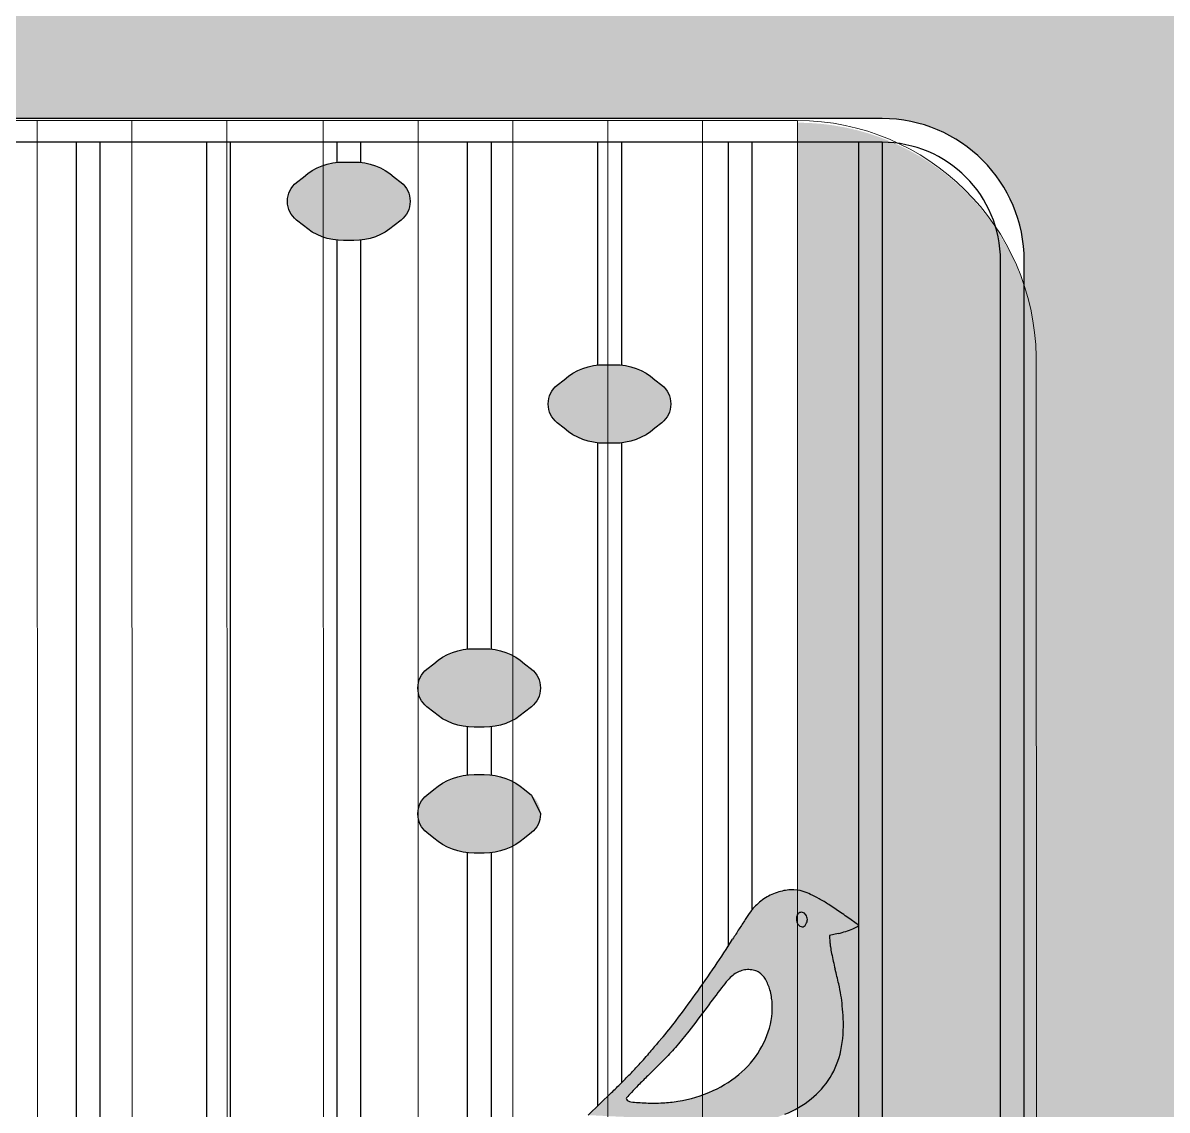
# Model space of a CAD drawing. Header units: millimetres. Extents: x 35877 to 3066687, y -650199 to -40525.
# Drawn here: x 147365.21 to 147389.35, y -179740.27 to -179717.35 of the extents above; entities that cross this region are included whole.
import ezdxf

# ---------------------------------------------------------------- set-up
doc = ezdxf.new("R2010")
doc.units = ezdxf.units.MM
doc.header["$MEASUREMENT"] = 0
for name, color, linetype, lineweight in [('A8_FURNITURE', 32, 'Continuous', 30), ('dim05', 1, 'Continuous', 13), ('Elevation 4.5', 206, 'Continuous', 5), ('FURNITURE', 32, 'Continuous', 9), ('NAME PLATE', 7, 'Continuous', 25)]:
    doc.layers.add(name, color=color, linetype=linetype, lineweight=lineweight)

msp = doc.modelspace()

# ---------------------------------------------------------------- hatches: boundary and pattern name
at = {"layer": 'dim05', "lineweight": 0, "true_color": 0xa47149, "transparency": 33554630}
h = msp.add_hatch(color=35, dxfattribs=at)
h.dxf.hatch_style = 1
h.paths.add_polyline_path([(147392.3251674995, -179711.3997529736), (147346.3330766873, -179711.3997529736), (147346.340726098, -179803.3590777474), (147392.3328169103, -179803.3590777474), (147392.3315776124, -179788.4605452587), (147386.3328169103, -179788.4605452587), (147386.3328169103, -179791.3590777474, -0.4142135623730951), (147383.3328169103, -179794.3590777474), (147355.3352635516, -179794.3590777474, -0.4142135623730951), (147352.3352635516, -179791.3590777474), (147352.3352635516, -179722.3649777924, -0.4142135623730951), (147355.3352635516, -179719.3649777924), (147383.3328169103, -179719.3649777924, -0.4142135623730951), (147386.3328169103, -179722.3649777924), (147386.3328169103, -179749.2606801416), (147392.3283168678, -179749.2606801416)])
at = {"layer": 'Elevation 4.5', "lineweight": 0, "true_color": 0x000000, "transparency": 33554628}
h = msp.add_hatch(color=18, dxfattribs=at)
h.dxf.hatch_style = 1
h.paths.add_polyline_path([(147373.3770846201, -179721.1128409016, 0.2335693837455621), (147373.1870512304, -179720.7127009355), (147373.0423815624, -179720.5984015532, 0.1866468864992518), (147372.1923087868, -179720.2819050632), (147371.9759755618, -179720.2819050632, 0.1866468864992447), (147371.1259027863, -179720.5984015532), (147370.9812331182, -179720.7127009355, 0.2294381312187929), (147370.7911997285, -179721.1050282229, 0.2335693837448415), (147370.9812331182, -179721.5051681891), (147371.1259027863, -179721.6194675713, 0.1866468864992493), (147371.9759755618, -179721.9359640613), (147372.1923087868, -179721.9359640613, 0.1866468864992456), (147373.0423815624, -179721.6194675713), (147373.1870512304, -179721.5051681891, 0.2294381312761698)])
h = msp.add_hatch(color=18, dxfattribs=at)
h.dxf.hatch_style = 1
h.paths.add_polyline_path([(147378.8766768466, -179725.3870829682, 0.2335693837455621), (147378.6866434569, -179724.9869430021), (147378.5419737888, -179724.8726436198, 0.1866468864992518), (147377.6919010133, -179724.5561471299), (147377.4755677883, -179724.5561471299, 0.1866468864992447), (147376.6254950127, -179724.8726436198), (147376.4808253447, -179724.9869430021, 0.2294381312187929), (147376.290791955, -179725.3792702896, 0.2335693837448415), (147376.4808253447, -179725.7794102557), (147376.6254950127, -179725.893709638, 0.1866468864992493), (147377.4755677883, -179726.2102061279), (147377.6919010133, -179726.2102061279, 0.1866468864992456), (147378.5419737888, -179725.893709638), (147378.6866434568, -179725.7794102558, 0.2294381312761698)])
h = msp.add_hatch(color=18, dxfattribs=at)
h.dxf.hatch_style = 1
h.paths.add_polyline_path([(147376.1268807333, -179731.375298109, 0.2335693837455621), (147375.9368473437, -179730.9751581429), (147375.7921776756, -179730.8608587606, 0.1866468864992518), (147374.9421049001, -179730.5443622707), (147374.7257716751, -179730.5443622707, 0.1866468864992447), (147373.8756988995, -179730.8608587606), (147373.7310292315, -179730.9751581429, 0.2294381312187929), (147373.5409958418, -179731.3674854304, 0.2335693837448415), (147373.7310292315, -179731.7676253965), (147373.8756988995, -179731.8819247788, 0.1866468864992493), (147374.7257716751, -179732.1984212687), (147374.9421049001, -179732.1984212687, 0.1866468864992456), (147375.7921776756, -179731.8819247788), (147375.9368473436, -179731.7676253965, 0.2294381312761698)])
h = msp.add_hatch(color=18, dxfattribs=at)
h.dxf.hatch_style = 1
h.paths.add_polyline_path([(147376.1268807333, -179734.0293571071, 0.2335693837455621), (147375.9368473437, -179733.629217141), (147375.7921776756, -179733.5149177587, 0.1866468864992518), (147374.9421049001, -179733.1984212687), (147374.7257716751, -179733.1984212687, 0.1866468864992447), (147373.8756988995, -179733.5149177587), (147373.7310292315, -179733.629217141, 0.2294381312187929), (147373.5409958418, -179734.0215444284, 0.2335693837448415), (147373.7310292315, -179734.4216843946), (147373.8756988995, -179734.5359837768, 0.1866468864992493), (147374.7257716751, -179734.8524802668), (147374.9421049001, -179734.8524802668, 0.1866468864992456), (147375.7921776756, -179734.5359837768), (147375.9368473436, -179734.4216843946, 0.2294381312761698)])
h = msp.add_hatch(color=18, dxfattribs=at)
h.dxf.hatch_style = 1
edge = h.paths.add_edge_path()
edge.add_arc((147399.4073141215, -179748.7601581318), 22.71277757108558, 507.18851789711357, 507.8382754307384, ccw=False)
edge.add_arc((147394.1272029331, -179745.3558608765), 16.43035654375045, 506.36276235670414, 507.1885178933482, ccw=False)
edge.add_arc((147395.105904978, -179746.0070572031), 17.60590507442646, 505.7126965902337, 506.36267839571167, ccw=False)
edge.add_arc((147381.1170285127, -179736.4690343708), 0.674793347500813, 498.8310564494863, 505.71269656689344, ccw=False)
edge.add_arc((147381.5137451443, -179736.8159538733), 1.201801152872894, 484.0079692633073, 498.83105645645423, ccw=False)
edge.add_arc((147381.4921654534, -179736.7839702627), 1.163218327600577, 468.8201198875571, 484.007969265302, ccw=False)
edge.add_arc((147381.4549291634, -179736.6747211796), 1.047797777297143, 452.784597418169, 468.8200135968284, ccw=False)
edge.add_arc((147381.441058666, -179736.3895470444), 0.7622865198643559, 432.43001919093206, 452.78459742634254, ccw=False)
edge.add_arc((147381.2818520184, -179736.8923438444), 1.289687106465092, 425.01576951251707, 432.4300191824818, ccw=False)
edge.add_arc((147380.7182817354, -179738.1017931858), 2.62399560651567, 420.65778612325323, 425.015769527549, ccw=False)
edge.add_arc((147380.1107307988, -179739.1825696302), 3.863832637452334, 417.08159717631605, 420.65778610862327, ccw=False)
edge.add_arc((147377.52852568, -179743.1712413388), 8.615388727239672, 415.1179514214472, 417.0815971825976, ccw=False)
edge.add_arc((147350.0497832326, -179782.5874069585), 56.66448235709579, 414.95139004013964, 415.11795143395045, ccw=False)
edge.add_arc((147363.5296984054, -179763.3708130617), 33.19140002734221, 414.70247114536494, 414.95138999453985, ccw=False)
edge.add_arc((147342.9120762914, -179792.4927882763), 68.87298886579251, 414.599881686053, 414.7024711920124, ccw=False)
edge.add_arc((147382.6616992296, -179736.5598797369), 0.2543122433924807, 409.23396222174586, 414.5998816835639, ccw=False)
edge.add_arc((147382.8165421685, -179736.380277347), 0.01717651394238802, 298.2086449427716, 409.2339621064502, ccw=False)
edge.add_arc((147382.1381390643, -179735.1155191597), 1.452392192579913, 293.39255604367804, 298.2086449264236, ccw=False)
edge.add_arc((147382.0670158549, -179734.9511045169), 1.631530925651959, 287.9265988577175, 293.39255603968763, ccw=False)
edge.add_arc((147381.9023498802, -179734.442096892), 2.166510967779784, 283.5076512464655, 287.9265988597203, ccw=False)
edge.add_line((147382.4083931378, -179736.5486794313), (147382.2240881805, -179736.5929531681))
edge.add_line((147382.2240881805, -179736.5929531681), (147382.2331373758, -179736.7479395593))
edge.add_arc((147382.9849455685, -179736.7040437106), 0.7530885764697608, 183.3415367850405, 189.8132274063442)
edge.add_arc((147387.6768535605, -179735.8924949337), 5.514665208493895, 189.8132273977349, 191.3045693805245)
edge.add_arc((147388.3275385787, -179735.7624281986), 6.178222552240888, 191.3045063873774, 192.83882660824)
edge.add_arc((147388.5787246621, -179735.7051858225), 6.435848517784304, 192.8387855309574, 194.327813124649)
edge.add_arc((147370.6631408495, -179740.2810738451), 12.0548760364553, 372.79593632246485, 374.32781313336847, ccw=False)
edge.add_arc((147378.5259104309, -179738.4952828632), 3.991862026780903, 369.3030193230325, 372.795936313089, ccw=False)
edge.add_arc((147379.1389145683, -179738.394862079), 3.370687006033028, 365.4349192712607, 369.3029465733015, ccw=False)
edge.add_arc((147375.9882236339, -179738.6946275369), 6.535606071972467, 363.0776751452507, 365.434919261805, ccw=False)
edge.add_arc((147379.9116998852, -179738.4836728624), 2.606462683265474, 348.2130280679449, 363.0776751474744, ccw=False)
edge.add_arc((147380.7074929378, -179738.6497338549), 1.793527977553087, 328.5414436490827, 348.21302806692677, ccw=False)
edge.add_arc((147380.7723888304, -179738.689437569), 1.717449979413286, 308.3756672838874, 328.5414436466636, ccw=False)
edge.add_arc((147380.4452838754, -179738.2763735822), 2.244346087587395, 291.87328044192355, 308.37566728397655, ccw=False)
edge.add_line((147381.2814263463, -179740.3591494053), (147381.1023122526, -179740.4310558002))
edge.add_line((147381.1023122526, -179740.4310558002), (147380.7430629511, -179740.5128554961))
edge.add_arc((147380.4480945137, -179738.9733887682), 1.567470632925063, 277.56564977978604, 280.84665759657577, ccw=False)
edge.add_arc((147379.9050880812, -179734.8850494852), 5.691712875962254, 276.30901441719755, 277.5656498050415, ccw=False)
edge.add_arc((147379.8436417522, -179734.3292772702), 6.250871535311828, 275.0656264996744, 276.3090143952424, ccw=False)
edge.add_arc((147379.9740629832, -179735.8005870328), 4.773792622310335, 273.5437563876856, 275.06562649984016, ccw=False)
edge.add_line((147380.2691348776, -179740.5652516147), (147379.7622951325, -179740.5495378186))
edge.add_line((147379.7622951325, -179740.5495378186), (147379.6363635057, -179740.5495378186))
edge.add_arc((147379.6363635061, -179739.5009615624), 1.048576256143861, 265.59734921097856, 269.99999997773614, ccw=False)
edge.add_arc((147381.8106621596, -179711.2605092123), 29.37260710579882, 265.2029313430513, 265.59734923576883, ccw=False)
edge.add_arc((147381.6070148877, -179713.6876196477), 26.9369681186945, 264.689736578647, 265.20285114690364, ccw=False)
edge.add_arc((147382.5881061526, -179703.1327608433), 37.53732586980061, 264.28949384960623, 264.68967636624086, ccw=False)
edge.add_arc((147376.8801588967, -179760.2131086514), 19.82770500941959, 444.2894938446994, 445.0815518794412)
edge.add_arc((147376.799515898, -179761.1500452042), 20.76810566715427, 445.0815098229188, 445.8465121889648)
edge.add_arc((147376.9634939874, -179758.8918604973), 18.50397515314464, 445.8464822961825, 446.602538210004)
edge.add_arc((147377.8729970716, -179743.5717182185), 3.156859616249403, 446.6025382128933, 449.3996516514537)
edge.add_arc((147377.9896065664, -179732.4432004305), 7.972269097740296, 268.96301938768136, 269.39965163686344, ccw=False)
edge.add_line((147377.8453265298, -179740.4141638501), (147377.1351341249, -179740.3783971254))
edge.add_arc((147361.0108467385, -179723.0700727816), 23.65524752161354, 312.9716816911183, 316.0595494074697)
edge.add_arc((147366.5033069872, -179728.3851678258), 16.01214733226215, 316.1165142699844, 317.103223198142)
edge.add_arc((147375.398110518, -179736.6497969156), 3.870416654803198, 317.1032232022504, 319.9367719981558)
edge.add_arc((147453.9771961048, -179802.7333855224), 98.80242968147073, 499.8483155018872, 499.9367720008196, ccw=False)
edge.add_arc((147440.7656252944, -179791.5879496906), 81.51757089850346, 499.7442981335809, 499.84824900162573, ccw=False)
edge.add_arc((147437.4741675787, -179788.8010489666), 77.20474009557171, 499.6546188707312, 499.7442492773851, ccw=False)
edge.add_arc((147383.1363849082, -179742.6452166186), 5.909891156234724, 499.0555394568858, 499.6546188897753, ccw=False)
edge.add_arc((147372.7980714043, -179733.6758371647), 7.776981894013973, 319.0555394373171, 322.7772869498338)
edge.add_arc((147359.4648835978, -179723.5470635541), 24.52111375975269, 322.7772869481498, 324.358603487159)
edge.add_arc((147357.5719586701, -179722.1897926965), 26.85035160999695, 324.3586034888878, 325.9132567067927)
edge.add_arc((147363.0872240686, -179725.9220473484), 20.19093142486694, 325.9132567050606, 327.8382754334737)
edge = h.paths.add_edge_path(flags=16)
edge.add_arc((147381.5295490251, -179736.2293024672), 0.2322651146118047, 320.0565319747831, 335.5046511043514)
edge.add_arc((147381.5815235187, -179736.2529835134), 0.1751499683182469, 335.5046511316532, 368.709610807853)
edge.add_arc((147381.5907444321, -179736.2515709324), 0.1658214834924032, 368.7096107950683, 403.3021900527262)
edge.add_arc((147381.6283758271, -179736.2161061838), 0.1141120038685766, 403.3021900449339, 446.9972035332137)
edge.add_arc((147381.6290841472, -179736.2026032411), 0.1005904958060329, 446.9972035441938, 494.9999851013681)
edge.add_arc((147381.6256096216, -179736.1991287515), 0.09567680006221069, 494.9999690421509, 528.6741215180718)
edge.add_arc((147381.7854927587, -179736.2311516585), 0.2587353297781608, 528.674121517435, 544.70662123329)
edge.add_arc((147381.798845692, -179736.2300522941), 0.272133442740565, 184.7066212300402, 200.3928668957784)
edge.add_arc((147381.6643850508, -179736.280038704), 0.1286820390840577, 200.3928669125619, 227.8553518017901)
edge.add_arc((147381.6742811951, -179736.2691035667), 0.1434302898713241, 227.8553517775366, 249.4408274158013)
edge.add_arc((147381.6478995305, -179736.3394429938), 0.06830621089635083, 249.4408274535614, 287.0166619993391)
edge.add_arc((147381.6433598876, -179736.3246099199), 0.08381841382622764, 287.016661967595, 320.0565319813447)
edge = h.paths.add_edge_path(flags=16)
edge.add_arc((147380.5611206618, -179737.6391536657), 0.3224896342936749, 416.488537542685, 435.4540182361438)
edge.add_arc((147380.5166327137, -179737.8106080423), 0.4996217341068242, 435.4540182223546, 449.1167772766733)
edge.add_arc((147380.5160498216, -179737.8484180109), 0.5374361954011544, 449.116777292074, 462.3035776651715)
edge.add_arc((147380.5003785707, -179737.7765647213), 0.4638938039961975, 462.3035776448494, 477.0290246828616)
edge.add_arc((147380.5723864389, -179737.9177113125), 0.622347246046015, 477.0290246944884, 488.8525266191497)
edge.add_arc((147380.6841930189, -179738.0565098911), 0.8005767519077509, 488.852526620897, 498.6414718494698)
edge.add_arc((147382.3358663774, -179739.5105324574), 3.00107817356593, 498.6414718435628, 502.7750812498119)
edge.add_arc((147433.7935227384, -179778.6043047275), 67.62470719938264, 502.7750812519495, 503.2057149838819)
edge.add_arc((147345.2000822202, -179712.3417247804), 43.00768952093476, 322.362346444899, 323.20571498449453, ccw=False)
edge.add_arc((147373.4113565424, -179734.0968807731), 7.382378137841509, 319.25591349601183, 322.36234644444687, ccw=False)
edge.add_arc((147374.5129048048, -179735.0458373977), 5.928443046414641, 315.6701561243863, 319.2559134963909, ccw=False)
edge.add_arc((147364.0110603655, -179724.7868318784), 20.60958506176154, 314.2519931123239, 315.6701561233273, ccw=False)
edge.add_arc((147391.3368194058, -179752.8355560049), 18.5494245306522, 494.2519931123489, 495.1327331369088)
edge.add_arc((147381.9277586362, -179743.4699891828), 5.27372242245683, 495.1327331428471, 497.3791390206788)
edge.add_arc((147383.7089012883, -179745.1090310665), 7.694244565161012, 497.379139006891, 498.5496968411185)
edge.add_arc((147377.9577405031, -179740.0297200246), 0.02122358009796283, 498.549696821558, 572.6178815668867)
edge.add_arc((147378.0454812799, -179739.9735688664), 0.125393616470867, 212.6178815554509, 264.115143123585)
edge.add_arc((147378.575477303, -179734.8316124558), 5.294591959775962, 264.1151431314591, 267.5967918650779)
edge.add_arc((147378.5216544697, -179736.1140700541), 4.011005426326134, 267.5967918650412, 272.6627130661531)
edge.add_arc((147378.5827978821, -179737.4287956632), 2.694858799206424, 272.6627130656112, 279.4880150805329)
edge.add_arc((147378.5269229203, -179737.0944704668), 3.033820962743133, 279.4880150801967, 294.1875493503518)
edge.add_arc((147378.8159780872, -179737.7380213684), 2.328334852051495, 294.187549350941, 312.1125866089341)
edge.add_arc((147379.0139505015, -179737.9570250459), 2.033113430747092, 312.1125866110718, 331.436589996265)
edge.add_arc((147379.195347956, -179738.0557731526), 1.826579595609213, 331.436513702412, 352.379205025697)
edge.add_arc((147379.5936612732, -179738.1090666411), 1.424716814798801, 352.3792050319467, 363.8392714698197)
edge.add_arc((147379.7068576341, -179738.1014702145), 1.311265848237073, 363.8392714641251, 376.0342070607451)
edge.add_arc((147379.9629098462, -179738.0278829567), 1.044849219870216, 376.0342070657481, 389.5828357131268)
edge.add_arc((147380.5089875372, -179737.717883999), 0.4169159444802546, 389.5828357105138, 416.4885375356303)
at = {"layer": 'NAME PLATE', "lineweight": 0, "true_color": 0x000000, "transparency": 33554687}
h = msp.add_hatch(color=18, dxfattribs=at)
h.dxf.hatch_style = 1
h.set_gradient(color1=(153, 155, 55), color2=(229, 232, 120), name='INVCYLINDER')
h.paths.add_polyline_path([(147386.5848422192, -179724.4331572106, 0.4109880837196706), (147381.5476447298, -179719.4511910097), (147381.5476447298, -179762.3972749645), (147386.5848422192, -179762.3936251742)], flags=17)
h.paths.add_polyline_path([(147386.5850094371, -179766.4111629302, 0.9852287181319922), (147386.5226064458, -179762.4127009826), (147381.5476447298, -179762.3972749645), (147381.5476447298, -179789.3580342925), (147357.4855009232, -179789.3580342925), (147357.4855009232, -179719.4508876503, 0.4142438736979137), (147352.5028196509, -179724.4331572536), (147352.455553519, -179789.3826911348, 0.4139882622943566), (147357.4555520395, -179794.3865375537), (147381.5048659361, -179794.4050383065, 0.4196556007892562), (147386.6135037284, -179789.377809019)])

# ---------------------------------------------------------------- linework, layer by layer
at = {"layer": 'A8_FURNITURE', "linetype": 'ByBlock', "lineweight": 15, "transparency": 33554687}
for p, q in [((147357.5399587933, -179719.4039052458, -42.33362148404757), (147381.5475850639, -179719.4055010982, 42.33362148404757)), ((147365.5239728932, -179762.3627316185), (147365.5101484476, -179719.404435046, -487.9421630689676)), ((147367.5239728157, -179762.3621749048), (147367.510148672, -179719.4045679915, -487.9134593371583)), ((147369.5239727383, -179762.361618191), (147369.5101488963, -179719.404700937, -487.884758061)), ((147371.5460764087, -179719.4048362706, 2.387592677821921), (147371.5493715744, -179762.3615854691)), ((147373.5460768116, -179719.4049692161, 2.386277242904157), (147373.5493721138, -179762.3632447592)), ((147375.5460773075, -179719.4051021616, 2.384537402067849), (147375.5493734208, -179762.3676616167)), ((147377.5468291981, -179719.4052351571, -0.1817113195797617), (147377.553613931, -179762.3533723591, -160.2193061978)), ((147379.5448158902, -179762.3516755908, -160.2096370109974), (147379.5475851222, -179719.4053681528, -0.182592512647517)), ((147386.5847825531, -179724.3858714471, -42.33362148404757), (147386.6015441689, -179762.3663314111, -172.4779544589025))]:
    msp.add_line(p, q, dxfattribs=at)
msp.add_lwpolyline([(147381.5448152437, -179762.349971326), (147381.5475850639, -179719.4055010982)], dxfattribs=at)
msp.add_arc((147381.5168993035, -179724.472434839, -42.33362148404757), 5.068622480763499, 0.9785613676978453, 89.65312561681972, dxfattribs=at)
at = {"layer": 'Elevation 4.5', "color": 18, "lineweight": 30, "true_color": 0x000000, "transparency": 33554687}
for p, q in [((147366.3345499479, -179719.8649777924), (147366.3345499479, -179752.3410726498)), ((147366.8345499479, -179719.8649777924), (147366.8345499479, -179748.1861331124)), ((147369.0843460611, -179719.8649777924), (147369.0843460611, -179729.4199573883)), ((147369.5843460611, -179719.8649777924), (147369.5843460611, -179729.4030292508)), ((147371.8341421743, -179719.8649777924), (147371.8341421743, -179720.2881295157)), ((147372.3341421743, -179719.8649777924), (147372.3341421743, -179720.2881295156)), ((147374.5839382875, -179719.8649777924), (147374.5839382875, -179730.5505867231)), ((147375.0839382875, -179719.8649777924), (147375.0839382875, -179730.5505867231)), ((147377.3337344008, -179719.8649777924), (147377.3337344008, -179724.5623715823)), ((147377.8337344008, -179719.8649777924), (147377.8337344008, -179724.5623715823)), ((147380.083530514, -179719.8649777924), (147380.083530514, -179728.2104505191)), ((147380.583530514, -179719.8649777924), (147380.583530514, -179728.2263460345)), ((147382.8333266272, -179719.8649777924), (147382.8333266272, -179727.5944371949)), ((147383.3333266272, -179719.8649778443), (147383.3333266272, -179727.6118115953)), ((147371.8341421743, -179721.9297396089), (147371.8341421743, -179757.0124973377)), ((147372.3341421743, -179721.9297396089), (147372.3341421743, -179757.4998589045)), ((147377.3337344008, -179726.2039816755), (147377.3337344008, -179740.1866196013)), ((147377.8337344008, -179726.2039816755), (147377.8337344008, -179739.6997265766)), ((147382.8333266272, -179727.5944371949), (147382.8333266272, -179741.4069919509)), ((147383.3333266272, -179727.6118115953), (147383.3333266272, -179741.4069919508)), ((147380.083530514, -179728.2104505191), (147380.083530514, -179736.8215555491)), ((147380.583530514, -179728.2263460345), (147380.583530514, -179736.0558444059)), ((147369.0843460611, -179729.4199573883), (147369.0843460611, -179741.3330607878)), ((147369.5843460611, -179729.4030292508), (147369.5843460611, -179741.3330607877)), ((147374.5839382875, -179732.1921968163), (147374.5839382875, -179733.2046457212)), ((147375.0839382875, -179732.1921968163), (147375.0839382875, -179733.2046457211)), ((147374.5839382875, -179734.8462558144), (147374.5839382875, -179741.0447278958)), ((147375.0839382875, -179734.8462558144), (147375.0839382875, -179741.0277997584)), ((147382.4083935424, -179736.5486793341), (147382.2240881805, -179736.5929531681)), ((147382.2240881805, -179736.5929531681), (147382.2331373368, -179736.7479388907)), ((147380.083530514, -179737.5177640442), (147380.083530514, -179737.5272389861)), ((147377.1351341249, -179740.3783971254), (147377.6259228477, -179739.904469052))]:
    msp.add_line(p, q, dxfattribs=at)
msp.add_lwpolyline([(147385.8328169103, -179749.2606801416), (147385.8328169103, -179722.3649777924, 0.4142135623730951), (147383.3328169103, -179719.8649777924), (147355.3352635516, -179719.8649777924, 0.4142135623730951), (147352.8352635516, -179722.3649777924), (147352.8352635516, -179791.3590777474, 0.4142135623730951), (147355.3352635516, -179793.8590777474), (147383.3328169103, -179793.8590777474, 0.4142135623730951), (147385.8328169103, -179791.3590777474), (147385.8328169103, -179788.4605452587)], format="xyb", dxfattribs=at)
for points in [[(147373.3770846201, -179721.1050282229), (147373.3770846201, -179721.1128409016, -0.2294381312374742), (147373.1870512304, -179721.5051681891), (147373.0423815624, -179721.6194675713, -0.1866468864992491), (147372.1923087868, -179721.9359640613), (147371.9759755618, -179721.9359640613, -0.1866468864992491), (147371.1259027863, -179721.6194675713), (147370.9812331182, -179721.5051681891, -0.2294381312374742), (147370.7911997285, -179721.1128409016), (147370.7911997285, -179721.1050282229, -0.2294381312374741), (147370.9812331182, -179720.7127009355), (147371.1259027863, -179720.5984015532, -0.1866468864992491), (147371.9759755618, -179720.2819050632), (147372.1923087868, -179720.2819050632, -0.1866468864992491), (147373.0423815624, -179720.5984015532), (147373.1870512304, -179720.7127009355, -0.2294381312374741)], [(147378.8766768465, -179725.3792702895), (147378.8766768465, -179725.3870829682, -0.2294381312374742), (147378.6866434569, -179725.7794102557), (147378.5419737888, -179725.893709638, -0.1866468864992491), (147377.6919010133, -179726.2102061279), (147377.4755677883, -179726.2102061279, -0.1866468864992491), (147376.6254950127, -179725.893709638), (147376.4808253447, -179725.7794102557, -0.2294381312374742), (147376.290791955, -179725.3870829682), (147376.290791955, -179725.3792702895, -0.2294381312374741), (147376.4808253447, -179724.9869430021), (147376.6254950127, -179724.8726436198, -0.1866468864992491), (147377.4755677883, -179724.5561471298), (147377.6919010133, -179724.5561471298, -0.1866468864992491), (147378.5419737888, -179724.8726436198), (147378.6866434569, -179724.9869430021, -0.2294381312374741)], [(147376.1268807333, -179731.3674854304), (147376.1268807333, -179731.375298109, -0.2294381312374742), (147375.9368473437, -179731.7676253965), (147375.7921776756, -179731.8819247788, -0.1866468864992491), (147374.9421049001, -179732.1984212687), (147374.7257716751, -179732.1984212687, -0.1866468864992491), (147373.8756988995, -179731.8819247788), (147373.7310292315, -179731.7676253965, -0.2294381312374742), (147373.5409958418, -179731.375298109), (147373.5409958418, -179731.3674854304, -0.2294381312374741), (147373.7310292315, -179730.9751581429), (147373.8756988995, -179730.8608587606, -0.1866468864992491), (147374.7257716751, -179730.5443622707), (147374.9421049001, -179730.5443622707, -0.1866468864992491), (147375.7921776756, -179730.8608587606), (147375.9368473437, -179730.9751581429, -0.2294381312374741)], [(147376.1268807333, -179734.0215444284), (147376.1268807333, -179734.0293571071, -0.2294381312374742), (147375.9368473437, -179734.4216843946), (147375.7921776756, -179734.5359837768, -0.1866468864992491), (147374.9421049001, -179734.8524802668), (147374.7257716751, -179734.8524802668, -0.1866468864992491), (147373.8756988995, -179734.5359837768), (147373.7310292315, -179734.4216843946, -0.2294381312374742), (147373.5409958418, -179734.0293571071), (147373.5409958418, -179734.0215444284, -0.2294381312374741), (147373.7310292315, -179733.629217141), (147373.8756988995, -179733.5149177587, -0.1866468864992491), (147374.7257716751, -179733.1984212687), (147374.9421049001, -179733.1984212687, -0.1866468864992491), (147375.7921776756, -179733.5149177587), (147375.9368473437, -179733.629217141)], [(147381.557955944, -179736.1314750008, 0.147998), (147381.5317960095, -179736.1803389599, 0.070065), (147381.5276295498, -179736.2523775015, 0.06855499999999999), (147381.5437680119, -179736.3248783863, 0.120405), (147381.5780387777, -179736.3754503821, 0.09446399999999999), (147381.6239121453, -179736.4033987895, 0.16544), (147381.6678891951, -179736.4047587787, 0.145171), (147381.7076216133, -179736.3784240175, 0.06750700000000001), (147381.7409089258, -179736.3256044704, 0.145904), (147381.754654051, -179736.2264631408, 0.152099), (147381.7114202259, -179736.1378426721, 0.193), (147381.6343530704, -179736.1021508329, 0.212568)], [(147380.2895662065, -179737.3633388647, 0.051635), (147380.1819782412, -179737.4330490241, 0.042739), (147380.0832882753, -179737.5275140264, 0.018038), (147379.9462086612, -179737.6950418342, 0.001879), (147379.6402588116, -179738.1009094393, -0.00368), (147379.2573678977, -179738.605057589, -0.013555), (147379.0044793249, -179738.9152295058, -0.015647), (147378.7536865936, -179739.1885667849, -0.006188), (147378.3927400239, -179739.5490229969, 0.003843), (147378.1900377747, -179739.7495603163, 0.009801), (147378.0470959073, -179739.8989102179, 0.005108), (147377.9418327961, -179740.0156706399, 0.334926), (147377.9398642041, -179740.0411602294, 0.228559), (147378.0326247769, -179740.0983016583, 0.015192), (147378.3534512813, -179740.1215470931, 0.022109), (147378.7079943455, -179740.1207447328, 0.029789), (147379.0270163688, -179740.086789998, 0.06422699999999999), (147379.7699504927, -179739.861951648, 0.078375), (147380.3773482965, -179739.4652348042, 0.084521), (147380.7996335335, -179738.9290776841, 0.091628), (147381.0057939306, -179738.2980093847, 0.050044), (147381.0151815505, -179738.0136826614, 0.053263), (147380.967111263, -179737.739283915, 0.059186), (147380.8715555415, -179737.5120604167, 0.11794), (147380.7391692897, -179737.3702703261, 0.082944), (147380.6421146127, -179737.3270005877, 0.059685), (147380.5243340606, -179737.3110456674, 0.057602), (147380.4015263953, -179737.3233255914, 0.06434)]]:
    msp.add_lwpolyline(points, format="xyb", close=True, dxfattribs=at)
for centre, radius, start, end in [((147381.4921654534, -179736.7839702627), 1.163218327678083, 108.8210616141255, 124.0096694730788), ((147381.4549291635, -179736.6747211797), 1.04779777737952, 92.78452571419041, 108.8210590629003), ((147381.441058666, -179736.3895470444), 0.7622865199143046, 72.42988820924936, 92.78449885867457), ((147381.2818520186, -179736.8923438445), 1.289687106467398, 65.01570529365361, 72.42994177453022), ((147380.7182817351, -179738.1017931851), 2.623995605995932, 60.65765877423176, 65.0157379478946), ((147381.1170285129, -179736.4690343709), 0.6747933476355904, 138.8310371639409, 145.7127123353005), ((147381.5137451443, -179736.8159538733), 1.201801152876731, 124.0096148930113, 138.8310456277396), ((147380.110730799, -179739.1825696308), 3.863832637864203, 57.08158734333219, 60.65769963805997), ((147377.5285256809, -179743.1712413387), 8.615388726649833, 55.11799986558714, 57.08159277436726), ((147394.1272029333, -179745.3558608756), 16.43035654344781, 146.3602855489806, 147.1885497317594), ((147395.105904975, -179746.0070572059), 17.60590507348274, 145.712697182425, 146.3603669502555), ((147350.0497832253, -179782.5874069486), 56.66448235315305, 54.95134268872069, 55.11795878769716), ((147363.5296984218, -179763.3708130729), 33.19140002708405, 54.70264562618981, 54.95130921359743), ((147342.9120762933, -179792.4927882695), 68.87298885913003, 54.59988122821768, 54.70255525825103), ((147399.4073141222, -179748.7601581318), 22.7127775716815, 147.1885409267844, 147.8382733265154), ((147381.9023498804, -179734.4420968922), 2.166510967498774, 283.5076622482304, 287.9266817824986), ((147382.0670158549, -179734.9511045164), 1.631530926074752, 287.9267089657632, 293.3926064958073), ((147382.1381390645, -179735.1155191599), 1.452392192378978, 293.3926127277935, 298.2086453044907), ((147382.6616992295, -179736.559879737), 0.2543122435719983, 49.23395827004265, 54.59975870108335), ((147382.8165421686, -179736.3802773471), 0.01717651394821247, 298.2086769354036, 49.2339034908443), ((147363.0872240681, -179725.9220473488), 20.19093142500675, 325.9134140552266, 327.8382778036186), ((147382.9849455684, -179736.7040437104), 0.7530885764547112, 183.3414858441904, 189.8132714206353), ((147387.6768535614, -179735.8924949337), 5.514665209368815, 189.8132334049665, 191.3035902128874), ((147388.3275385782, -179735.7624281977), 6.178222552010446, 191.303632395689, 192.8389071391137), ((147357.5719586699, -179722.1897926955), 26.85035161077118, 324.3588497803113, 325.9133750281068), ((147388.5787246615, -179735.705185822), 6.435848517269968, 192.8388628341436, 194.3278446022481), ((147370.663140849, -179740.2810738434), 12.05487603655545, 12.79595917374731, 14.32779632304903), ((147378.5259104311, -179738.4952828636), 3.991862026580391, 9.303983261065213, 12.79600535037781), ((147359.4648835979, -179723.5470635546), 24.5211137593664, 322.7773055829755, 324.3588731754326), ((147379.138914568, -179738.3948620786), 3.370687006320364, 5.4349280037319, 9.304088135798608), ((147375.9882236339, -179738.6946275366), 6.535606071959995, 3.077629347239482, 5.434923765949634), ((147372.7980714042, -179733.6758371641), 7.776981894470183, 319.0555098960536, 322.7773457037559), ((147379.9116998853, -179738.4836728624), 2.606462683102706, 348.212995407151, 3.077560318842802), ((147440.7656252963, -179791.5879496954), 81.51757090312233, 139.7460189273445, 139.8482345932645), ((147437.4741675879, -179788.8010489642), 77.20474010099319, 139.6546221489874, 139.7460662081785), ((147383.1363849074, -179742.6452166188), 5.909891155698539, 139.055578321887, 139.6546616275799), ((147375.398110518, -179736.6497969152), 3.870416655076666, 317.1031617697627, 319.9368666134883), ((147453.9771961119, -179802.7333855352), 98.8024296951526, 139.8483036123358, 139.9367682921998), ((147380.7074929378, -179738.6497338548), 1.793527977537208, 328.5427365643984, 348.2129806023617), ((147366.5033069859, -179728.385167828), 16.01214733164903, 316.1165811297475, 317.1032083574979), ((147365.2358819442, -179727.1662246819), 17.77060933858912, 315.1373363472972, 316.1166298543115), ((147380.7723888304, -179738.6894375691), 1.717449979410189, 308.3753305740485, 328.5427938371463), ((147367.5296922286, -179729.4490657384), 14.53441884502409, 313.9987664827191, 315.1373388482154), ((147380.4452838754, -179738.2763735823), 2.244346087537092, 291.8732389279165, 308.3754096230558)]:
    msp.add_arc(centre, radius, start, end, dxfattribs=at)
at = {"layer": 'FURNITURE', "lineweight": 30, "transparency": 33554687}
msp.add_lwpolyline([(147386.3328169103, -179749.2606801416), (147386.3328169103, -179722.3649777924, 0.414213562373095), (147383.3328169103, -179719.3649777924), (147355.3352635516, -179719.3649777924, 0.414213562373095), (147352.3352635516, -179722.3649777924), (147352.3352635516, -179791.3590777474, 0.414213562373095), (147355.3352635516, -179794.3590777474), (147383.3328169103, -179794.3590777474, 0.414213562373095), (147386.3328169103, -179791.3590777474), (147386.3328169103, -179788.4605452587)], format="xyb", dxfattribs=at)

doc.saveas('drawing.dxf')
